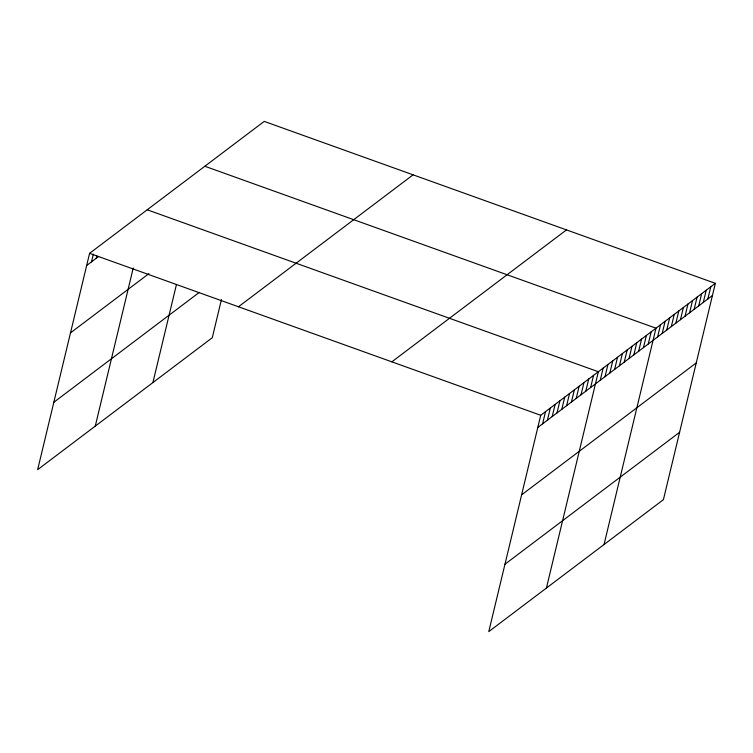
<?xml version="1.0" encoding="UTF-8"?>
<svg xmlns="http://www.w3.org/2000/svg" width="753" height="753" viewBox="0 0 753 753"><rect width="100%" height="100%" fill="white"/><g stroke="black" fill="none" stroke-linecap="round" stroke-linejoin="round"><path stroke-width="1.13" d="M715.35 283.335L540.72 415.279L488.782 631.607L663.412 499.672L715.35 283.335L264.218 121.393L89.588 253.328L37.65 469.665L212.28 337.721L221.448 299.553M91.461 261.884L93.325 254.128M96.262 258.26L96.798 256.039M95.273 426.123L133.234 268.012M152.906 382.58L176.4 284.719M542.593 423.835L545.52 411.646M547.403 420.202L550.321 408.022M552.203 416.578L555.13 404.389M557.004 412.945L559.931 400.765M561.804 409.321L564.731 397.132M566.604 405.698L569.532 393.508M571.414 402.064L574.332 389.875M576.214 398.441L579.142 386.251M581.015 394.807L583.942 382.618M585.815 391.184L588.742 378.994M590.616 387.55L593.543 375.361M546.414 588.074L598.353 371.737L147.212 209.786M600.226 380.293L603.153 368.104M605.026 376.669L607.953 364.48M609.826 373.036L612.754 360.847M614.627 369.412L617.554 357.223M619.437 365.779L622.364 353.599M624.237 362.155L627.164 349.966M629.037 358.522L631.965 346.342M633.838 354.898L636.765 342.709M638.648 351.265L641.565 339.085M643.448 347.641L646.375 335.452M648.248 344.017L651.176 331.828M604.038 544.532L655.976 328.195L204.844 166.253M657.614 336.93L660.541 324.75M662.188 333.485L665.106 321.296M666.753 330.03L669.681 317.841M671.318 326.586L674.246 314.396M675.883 323.131L678.811 310.942M680.458 319.677L683.376 307.497M685.023 316.232L687.95 304.043M689.588 312.777L692.515 300.588M694.153 309.332L697.08 297.143M698.718 305.878L701.645 293.689M703.293 302.424L706.22 290.244M707.858 298.979L710.785 286.789M86.661 265.517L98.671 256.444M70.49 332.882L148.925 273.621M53.821 402.29L199.225 292.437M238.466 306.772L413.086 174.837M391.842 361.835L566.472 229.9M537.793 427.459L712.423 295.524M521.622 494.834L696.252 362.899M504.952 564.242L679.582 432.307M89.588 253.328L540.72 415.279"/></g></svg>
